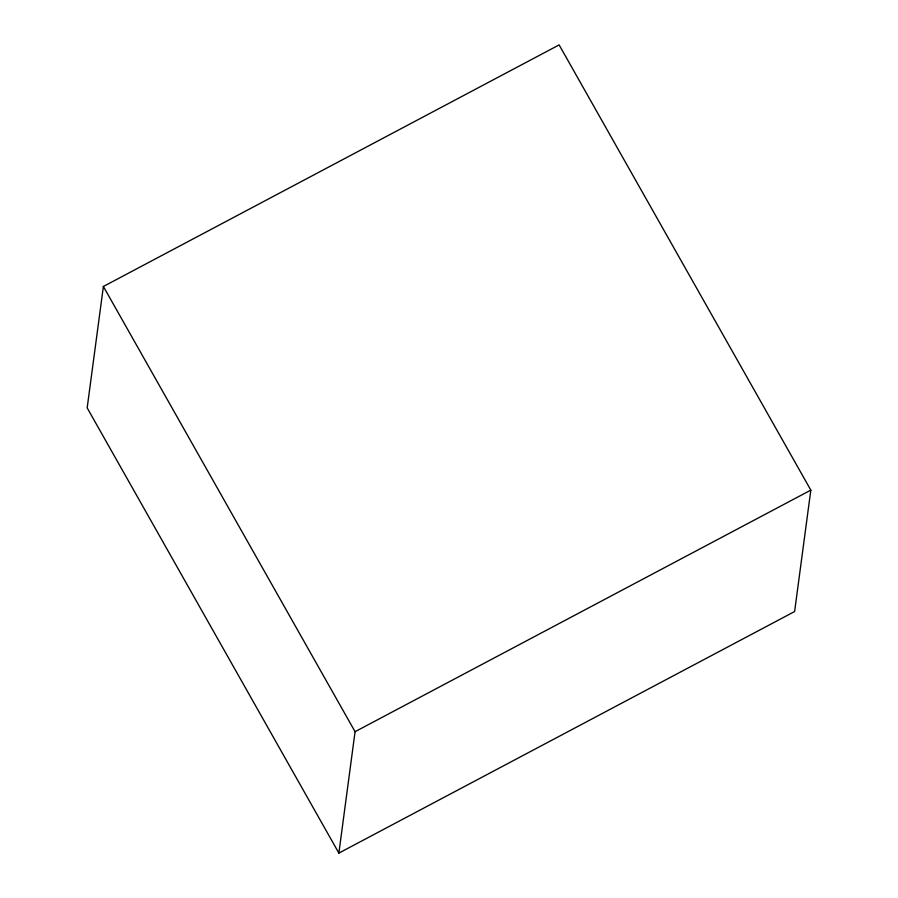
<?xml version="1.0" encoding="UTF-8"?>
<svg xmlns="http://www.w3.org/2000/svg" width="898" height="898" viewBox="0 0 898 898"><rect width="100%" height="100%" fill="white"/><g stroke="black" fill="none" stroke-linecap="round" stroke-linejoin="round"><path stroke-width="1.35" d="M103.382 286.473L87.173 407.872L338.872 853.1L794.618 611.527L810.827 490.128L559.128 44.9L103.382 286.473L355.069 731.69L338.872 853.1M355.069 731.69L810.827 490.128"/></g></svg>
